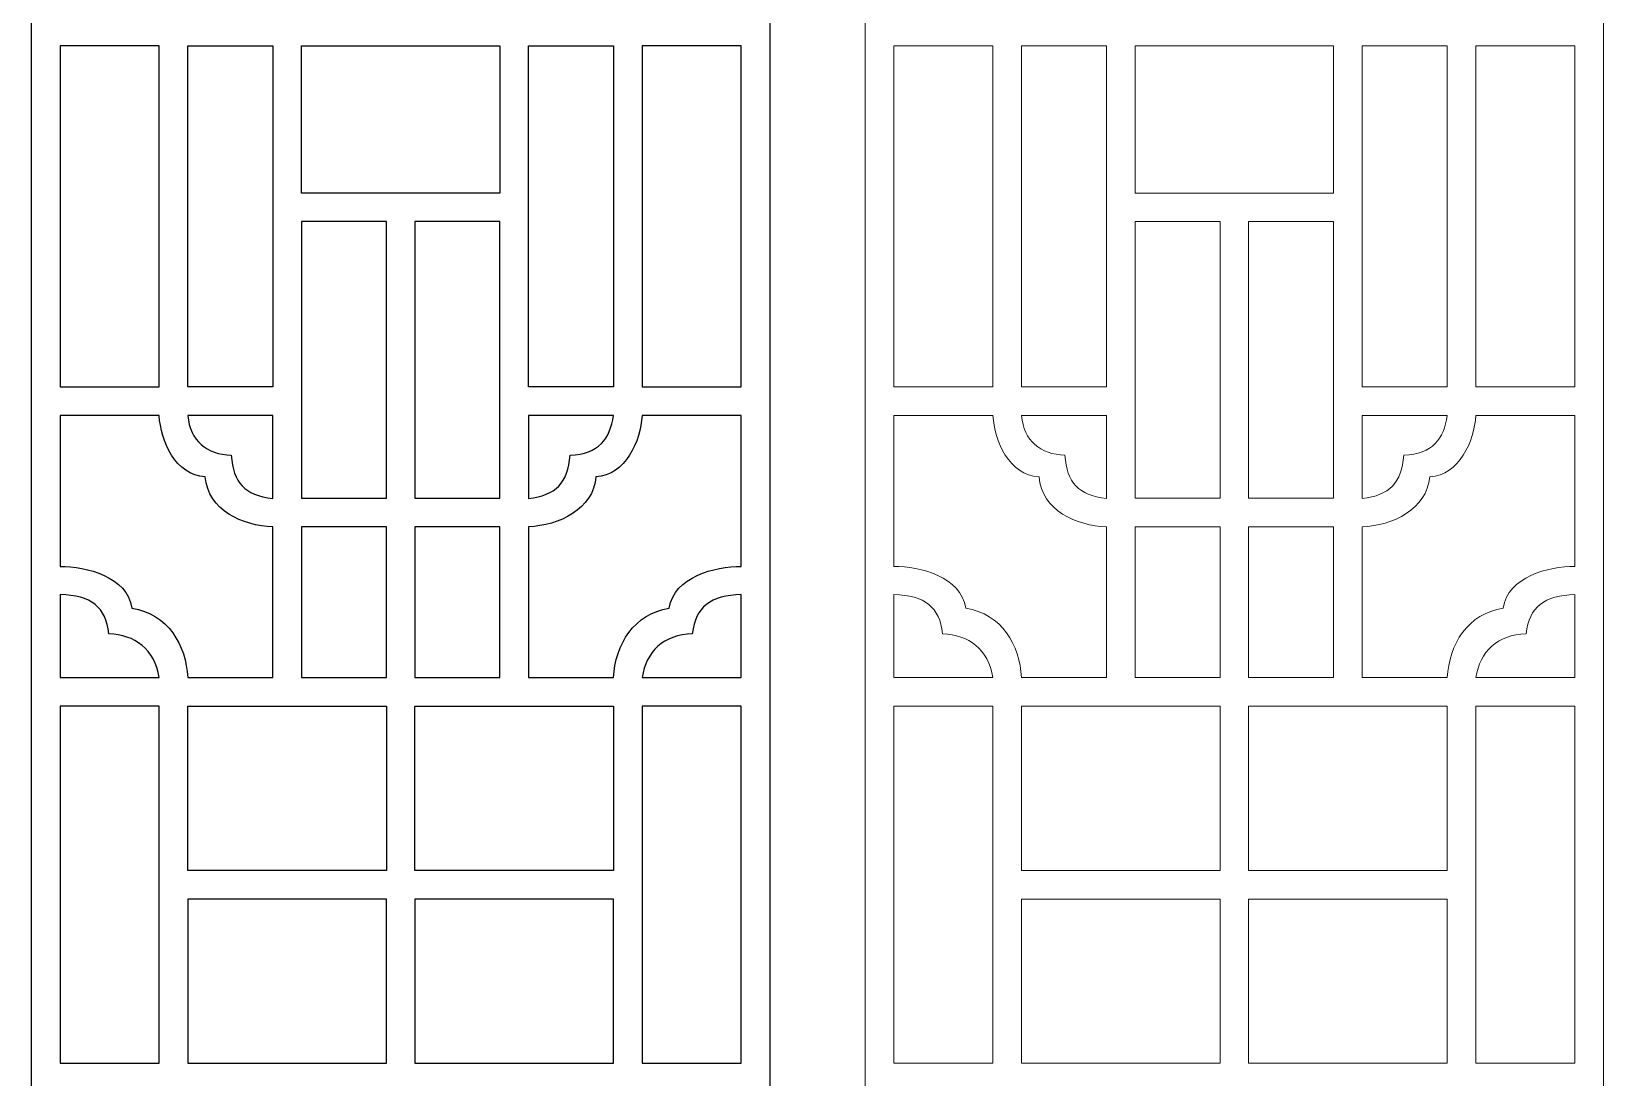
# Model space of a CAD drawing. Header units: centimetres. Extents: x -27.5 to -18.9, y -9.5 to 9.5.
# Drawn here: x -27.5 to -18.87, y -1.06 to 4.68 of the extents above; entities that cross this region are included whole.
import ezdxf

# ---------------------------------------------------------------- set-up
doc = ezdxf.new("R2010")
doc.units = ezdxf.units.CM
doc.header["$MEASUREMENT"] = 0
doc.layers.add('layer 1', color=7, linetype='Continuous')

msp = doc.modelspace()

# ---------------------------------------------------------------- linework, layer by layer
at = {"layer": 'layer 1', "color": 250}
for points, knots in [([(-27.5, -0.97946), (-27.5, -0.97946), (-27.5, -0.97946), (-27.5, -0.97946), (-27.5, -0.97946), (-27.5, -0.97946), (-27.5, -9.5), (-27.5, -9.5), (-27.5, -9.5), (-27.5, -9.5), (-27.34315, -9.5), (-27.34315, -9.5), (-27.34315, -9.5), (-26.09687, -9.5), (-24.85053, -9.5), (-23.60422, -9.5), (-23.60422, -9.5), (-23.60422, -9.5), (-23.44735, -9.5), (-23.44735, -9.5), (-23.44735, -9.5), (-23.44735, -9.5), (-23.44735, -0.97946), (-23.44735, -0.97946), (-23.44735, -0.97946), (-23.44735, -0.97946), (-23.44735, 0.97946), (-23.44735, 0.97946), (-23.44735, 0.97946), (-23.44735, 0.97946), (-23.44735, 9.5), (-23.44735, 9.5), (-23.44735, 9.5), (-24.79824, 9.5), (-26.1491, 9.5), (-27.5, 9.5), (-27.5, 9.5), (-27.5, 9.5), (-27.5, 0.97946), (-27.5, 0.97946), (-27.5, 0.97946), (-27.5, 0.97946), (-27.5, -0.97946), (-27.5, -0.97946)], [0, 0, 0, 0, 0.0833333, 0.0833333, 0.0833333, 0.0833333, 0.1666667, 0.1666667, 0.1666667, 0.1666667, 0.25, 0.25, 0.25, 0.25, 0.3333333, 0.3333333, 0.3333333, 0.3333333, 0.4166667, 0.4166667, 0.4166667, 0.4166667, 0.5, 0.5, 0.5, 0.5, 0.5833333, 0.5833333, 0.5833333, 0.5833333, 0.6666667, 0.6666667, 0.6666667, 0.6666667, 0.75, 0.75, 0.75, 0.75, 0.8333333, 0.8333333, 0.8333333, 0.8333333, 1, 1, 1, 1]), ([(-27.34315, 4.60377), (-27.34315, 4.60377), (-27.34315, 4.60377), (-27.34315, 4.60377), (-27.34315, 4.60377), (-27.34315, 4.60377), (-26.79894, 4.60377), (-26.79894, 4.60377), (-26.79894, 4.60377), (-26.79894, 4.60377), (-26.79894, 2.7315), (-26.79894, 2.7315), (-26.79894, 2.7315), (-26.79894, 2.7315), (-27.34315, 2.7315), (-27.34315, 2.7315), (-27.34315, 2.7315), (-27.34315, 2.7315), (-27.34315, 4.60377), (-27.34315, 4.60377)], [0, 0, 0, 0, 0.1666667, 0.1666667, 0.1666667, 0.1666667, 0.3333333, 0.3333333, 0.3333333, 0.3333333, 0.5, 0.5, 0.5, 0.5, 0.6666667, 0.6666667, 0.6666667, 0.6666667, 1, 1, 1, 1]), ([(-26.17553, 4.60377), (-26.17553, 4.60377), (-26.17553, 4.60377), (-26.17553, 4.60377), (-26.17553, 4.60377), (-26.17553, 4.60377), (-26.6421, 4.60377), (-26.6421, 4.60377), (-26.6421, 4.60377), (-26.6421, 4.26459), (-26.6421, 3.07069), (-26.6421, 2.7315), (-26.6421, 2.7315), (-26.6421, 2.7315), (-26.17553, 2.7315), (-26.17553, 2.7315), (-26.17553, 2.7315), (-26.17553, 3.07069), (-26.17553, 4.26459), (-26.17553, 4.60377)], [0, 0, 0, 0, 0.1666667, 0.1666667, 0.1666667, 0.1666667, 0.3333333, 0.3333333, 0.3333333, 0.3333333, 0.5, 0.5, 0.5, 0.5, 0.6666667, 0.6666667, 0.6666667, 0.6666667, 1, 1, 1, 1]), ([(-24.92872, 3.79536), (-24.92872, 3.79536), (-24.92872, 3.79536), (-24.92872, 3.79536), (-24.92872, 3.79536), (-24.92872, 3.79536), (-24.92872, 4.60377), (-24.92872, 4.60377), (-24.92872, 4.60377), (-24.92872, 4.60377), (-26.01865, 4.60377), (-26.01865, 4.60377), (-26.01865, 4.60377), (-26.01865, 4.60377), (-26.01865, 3.79536), (-26.01865, 3.79536), (-26.01865, 3.79536), (-26.01865, 3.79536), (-24.92872, 3.79536), (-24.92872, 3.79536)], [0, 0, 0, 0, 0.1666667, 0.1666667, 0.1666667, 0.1666667, 0.3333333, 0.3333333, 0.3333333, 0.3333333, 0.5, 0.5, 0.5, 0.5, 0.6666667, 0.6666667, 0.6666667, 0.6666667, 1, 1, 1, 1]), ([(-24.77184, 4.60377), (-24.77184, 4.60377), (-24.77184, 4.60377), (-24.77184, 4.60377), (-24.77184, 4.60377), (-24.77184, 4.26459), (-24.77184, 3.07069), (-24.77184, 2.7315), (-24.77184, 2.7315), (-24.77184, 2.7315), (-24.30527, 2.7315), (-24.30527, 2.7315), (-24.30527, 2.7315), (-24.30527, 3.07069), (-24.30527, 4.26459), (-24.30527, 4.60377), (-24.30527, 4.60377), (-24.30527, 4.60377), (-24.77184, 4.60377), (-24.77184, 4.60377)], [0, 0, 0, 0, 0.1666667, 0.1666667, 0.1666667, 0.1666667, 0.3333333, 0.3333333, 0.3333333, 0.3333333, 0.5, 0.5, 0.5, 0.5, 0.6666667, 0.6666667, 0.6666667, 0.6666667, 1, 1, 1, 1]), ([(-23.60422, 4.60377), (-23.60422, 4.60377), (-23.60422, 4.60377), (-23.60422, 4.60377), (-23.60422, 4.60377), (-23.60422, 4.60377), (-23.60422, 2.7315), (-23.60422, 2.7315), (-23.60422, 2.7315), (-23.60422, 2.7315), (-24.14842, 2.7315), (-24.14842, 2.7315), (-24.14842, 2.7315), (-24.14842, 2.7315), (-24.14842, 4.60377), (-24.14842, 4.60377), (-24.14842, 4.60377), (-24.14842, 4.60377), (-23.60422, 4.60377), (-23.60422, 4.60377)], [0, 0, 0, 0, 0.1666667, 0.1666667, 0.1666667, 0.1666667, 0.3333333, 0.3333333, 0.3333333, 0.3333333, 0.5, 0.5, 0.5, 0.5, 0.6666667, 0.6666667, 0.6666667, 0.6666667, 1, 1, 1, 1]), ([(-25.55211, 3.6385), (-25.55211, 3.6385), (-25.55211, 3.6385), (-25.55211, 3.6385), (-25.55211, 3.6385), (-25.55211, 3.6385), (-25.55211, 2.12065), (-25.55211, 2.12065), (-25.55211, 2.12065), (-25.55211, 2.12065), (-26.01865, 2.12065), (-26.01865, 2.12065), (-26.01865, 2.12065), (-26.01865, 2.12065), (-26.01865, 3.6385), (-26.01865, 3.6385), (-26.01865, 3.6385), (-26.01865, 3.6385), (-25.55211, 3.6385), (-25.55211, 3.6385)], [0, 0, 0, 0, 0.1666667, 0.1666667, 0.1666667, 0.1666667, 0.3333333, 0.3333333, 0.3333333, 0.3333333, 0.5, 0.5, 0.5, 0.5, 0.6666667, 0.6666667, 0.6666667, 0.6666667, 1, 1, 1, 1]), ([(-25.39529, 3.6385), (-25.39529, 3.6385), (-25.39529, 3.6385), (-25.39529, 3.6385), (-25.39529, 3.6385), (-25.39529, 3.6385), (-24.92872, 3.6385), (-24.92872, 3.6385), (-24.92872, 3.6385), (-24.92872, 3.6385), (-24.92872, 2.12065), (-24.92872, 2.12065), (-24.92872, 2.12065), (-24.92872, 2.12065), (-25.39529, 2.12065), (-25.39529, 2.12065), (-25.39529, 2.12065), (-25.39529, 2.12065), (-25.39529, 3.6385), (-25.39529, 3.6385)], [0, 0, 0, 0, 0.1666667, 0.1666667, 0.1666667, 0.1666667, 0.3333333, 0.3333333, 0.3333333, 0.3333333, 0.5, 0.5, 0.5, 0.5, 0.6666667, 0.6666667, 0.6666667, 0.6666667, 1, 1, 1, 1]), ([(-27.34315, 2.57465), (-27.34315, 2.57465), (-27.34315, 2.57465), (-27.34315, 2.57465), (-27.34315, 2.57465), (-27.34315, 2.57465), (-26.79856, 2.57465), (-26.79856, 2.57465), (-26.79856, 2.57465), (-26.79199, 2.43703), (-26.70872, 2.24459), (-26.54595, 2.23905), (-26.54595, 2.23905), (-26.53064, 2.05212), (-26.34019, 1.97027), (-26.17553, 1.96416), (-26.17553, 1.96416), (-26.17553, 1.96416), (-26.17553, 1.13633), (-26.17553, 1.13633), (-26.17553, 1.13633), (-26.17553, 1.13633), (-26.6424, 1.13633), (-26.6424, 1.13633), (-26.6424, 1.13633), (-26.65084, 1.31352), (-26.75151, 1.48892), (-26.94834, 1.51705), (-26.94834, 1.51705), (-26.97633, 1.69217), (-27.19542, 1.74598), (-27.34315, 1.7469), (-27.34315, 1.7469), (-27.34315, 1.7469), (-27.34315, 2.57465), (-27.34315, 2.57465)], [0, 0, 0, 0, 0.1, 0.1, 0.1, 0.1, 0.2, 0.2, 0.2, 0.2, 0.3, 0.3, 0.3, 0.3, 0.4, 0.4, 0.4, 0.4, 0.5, 0.5, 0.5, 0.5, 0.6, 0.6, 0.6, 0.6, 0.7, 0.7, 0.7, 0.7, 0.8, 0.8, 0.8, 0.8, 1, 1, 1, 1]), ([(-26.40371, 2.35719), (-26.40371, 2.35719), (-26.40371, 2.35719), (-26.40371, 2.35719), (-26.40371, 2.35719), (-26.53832, 2.36239), (-26.63026, 2.43413), (-26.64146, 2.57465), (-26.64146, 2.57465), (-26.64146, 2.57465), (-26.17553, 2.57465), (-26.17553, 2.57465), (-26.17553, 2.57465), (-26.17553, 2.57465), (-26.17553, 2.11904), (-26.17553, 2.11904), (-26.17553, 2.11904), (-26.33115, 2.13757), (-26.39226, 2.20693), (-26.40371, 2.35719)], [0, 0, 0, 0, 0.1666667, 0.1666667, 0.1666667, 0.1666667, 0.3333333, 0.3333333, 0.3333333, 0.3333333, 0.5, 0.5, 0.5, 0.5, 0.6666667, 0.6666667, 0.6666667, 0.6666667, 1, 1, 1, 1]), ([(-23.60422, 2.57465), (-23.60422, 2.57465), (-23.60422, 2.57465), (-23.60422, 2.57465), (-23.60422, 2.57465), (-23.60422, 2.57465), (-23.60422, 1.7469), (-23.60422, 1.7469), (-23.60422, 1.7469), (-23.7502, 1.746), (-23.97106, 1.69246), (-23.99907, 1.51705), (-23.99907, 1.51705), (-24.19093, 1.48963), (-24.2964, 1.31801), (-24.30497, 1.13633), (-24.30497, 1.13633), (-24.30497, 1.13633), (-24.77184, 1.13633), (-24.77184, 1.13633), (-24.77184, 1.13633), (-24.77184, 1.13633), (-24.77184, 1.96416), (-24.77184, 1.96416), (-24.77184, 1.96416), (-24.60549, 1.97033), (-24.41639, 2.05936), (-24.40143, 2.23905), (-24.40143, 2.23905), (-24.24081, 2.24452), (-24.1555, 2.43588), (-24.14884, 2.57465), (-24.14884, 2.57465), (-24.14884, 2.57465), (-23.60422, 2.57465), (-23.60422, 2.57465)], [0, 0, 0, 0, 0.1, 0.1, 0.1, 0.1, 0.2, 0.2, 0.2, 0.2, 0.3, 0.3, 0.3, 0.3, 0.4, 0.4, 0.4, 0.4, 0.5, 0.5, 0.5, 0.5, 0.6, 0.6, 0.6, 0.6, 0.7, 0.7, 0.7, 0.7, 0.8, 0.8, 0.8, 0.8, 1, 1, 1, 1]), ([(-24.30594, 2.57453), (-24.30594, 2.57453), (-24.30594, 2.57453), (-24.30594, 2.57453), (-24.30594, 2.57453), (-24.32418, 2.44706), (-24.3849, 2.36332), (-24.54366, 2.35719), (-24.54366, 2.35719), (-24.5553, 2.20518), (-24.62179, 2.1369), (-24.77184, 2.11904), (-24.77184, 2.11904), (-24.77184, 2.11904), (-24.77184, 2.57465), (-24.77184, 2.57465), (-24.77184, 2.57465), (-24.77184, 2.57465), (-24.30591, 2.57465), (-24.30591, 2.57465), (-24.30591, 2.57465), (-24.30591, 2.57465), (-24.30594, 2.57453), (-24.30594, 2.57453)], [0, 0, 0, 0, 0.1428571, 0.1428571, 0.1428571, 0.1428571, 0.2857143, 0.2857143, 0.2857143, 0.2857143, 0.4285714, 0.4285714, 0.4285714, 0.4285714, 0.5714286, 0.5714286, 0.5714286, 0.5714286, 0.7142857, 0.7142857, 0.7142857, 0.7142857, 1, 1, 1, 1]), ([(-25.55211, 1.13633), (-25.55211, 1.13633), (-25.55211, 1.13633), (-25.55211, 1.13633), (-25.55211, 1.13633), (-25.55211, 1.13633), (-26.01865, 1.13633), (-26.01865, 1.13633), (-26.01865, 1.13633), (-26.01865, 1.13633), (-26.01865, 1.96378), (-26.01865, 1.96378), (-26.01865, 1.96378), (-26.01865, 1.96378), (-25.55211, 1.96378), (-25.55211, 1.96378), (-25.55211, 1.96378), (-25.55211, 1.96378), (-25.55211, 1.13633), (-25.55211, 1.13633)], [0, 0, 0, 0, 0.1666667, 0.1666667, 0.1666667, 0.1666667, 0.3333333, 0.3333333, 0.3333333, 0.3333333, 0.5, 0.5, 0.5, 0.5, 0.6666667, 0.6666667, 0.6666667, 0.6666667, 1, 1, 1, 1]), ([(-24.92872, 1.13633), (-24.92872, 1.13633), (-24.92872, 1.13633), (-24.92872, 1.13633), (-24.92872, 1.13633), (-24.92872, 1.13633), (-25.39526, 1.13633), (-25.39526, 1.13633), (-25.39526, 1.13633), (-25.39526, 1.13633), (-25.39529, 1.13633), (-25.39529, 1.13633), (-25.39529, 1.13633), (-25.39529, 1.13633), (-25.39529, 1.96378), (-25.39529, 1.96378), (-25.39529, 1.96378), (-25.39529, 1.96378), (-24.92872, 1.96378), (-24.92872, 1.96378), (-24.92872, 1.96378), (-24.92872, 1.96378), (-24.92872, 1.13633), (-24.92872, 1.13633)], [0, 0, 0, 0, 0.1428571, 0.1428571, 0.1428571, 0.1428571, 0.2857143, 0.2857143, 0.2857143, 0.2857143, 0.4285714, 0.4285714, 0.4285714, 0.4285714, 0.5714286, 0.5714286, 0.5714286, 0.5714286, 0.7142857, 0.7142857, 0.7142857, 0.7142857, 1, 1, 1, 1]), ([(-26.79967, 1.13633), (-26.79967, 1.13633), (-26.79967, 1.13633), (-26.79967, 1.13633), (-26.79967, 1.13633), (-26.79967, 1.13633), (-27.34315, 1.13633), (-27.34315, 1.13633), (-27.34315, 1.13633), (-27.34315, 1.13633), (-27.34315, 1.59194), (-27.34315, 1.59194), (-27.34315, 1.59194), (-27.17213, 1.58819), (-27.09101, 1.52302), (-27.0747, 1.37766), (-27.0747, 1.37766), (-26.9338, 1.37114), (-26.82296, 1.29355), (-26.79967, 1.13633)], [0, 0, 0, 0, 0.1666667, 0.1666667, 0.1666667, 0.1666667, 0.3333333, 0.3333333, 0.3333333, 0.3333333, 0.5, 0.5, 0.5, 0.5, 0.6666667, 0.6666667, 0.6666667, 0.6666667, 1, 1, 1, 1]), ([(-23.60422, 1.59194), (-23.60422, 1.59194), (-23.60422, 1.59194), (-23.60422, 1.59194), (-23.60422, 1.59194), (-23.60422, 1.59194), (-23.60422, 1.13633), (-23.60422, 1.13633), (-23.60422, 1.13633), (-23.60422, 1.13633), (-24.14771, 1.13633), (-24.14771, 1.13633), (-24.14771, 1.13633), (-24.12633, 1.28066), (-24.03034, 1.37037), (-23.87267, 1.37766), (-23.87267, 1.37766), (-23.85623, 1.52494), (-23.77113, 1.58827), (-23.60422, 1.59194)], [0, 0, 0, 0, 0.1666667, 0.1666667, 0.1666667, 0.1666667, 0.3333333, 0.3333333, 0.3333333, 0.3333333, 0.5, 0.5, 0.5, 0.5, 0.6666667, 0.6666667, 0.6666667, 0.6666667, 1, 1, 1, 1]), ([(-26.79967, -0.97946), (-26.79967, -0.97946), (-26.79967, -0.97946), (-26.79967, -0.97946), (-26.79967, -0.97946), (-26.98083, -0.97946), (-27.16199, -0.97946), (-27.34315, -0.97946), (-27.34315, -0.97946), (-27.34315, -0.97946), (-27.34315, 0.97946), (-27.34315, 0.97946), (-27.34315, 0.97946), (-27.16199, 0.97946), (-26.98083, 0.97946), (-26.79967, 0.97946), (-26.79967, 0.97946), (-26.79967, 0.97946), (-26.79967, -0.97946), (-26.79967, -0.97946)], [0, 0, 0, 0, 0.1666667, 0.1666667, 0.1666667, 0.1666667, 0.3333333, 0.3333333, 0.3333333, 0.3333333, 0.5, 0.5, 0.5, 0.5, 0.6666667, 0.6666667, 0.6666667, 0.6666667, 1, 1, 1, 1]), ([(-25.55211, 0.07842), (-25.55211, 0.07842), (-25.55211, 0.07842), (-25.55211, 0.07842), (-25.55211, 0.07842), (-25.55211, 0.07842), (-25.55211, 0.97946), (-25.55211, 0.97946), (-25.55211, 0.97946), (-25.91554, 0.97946), (-26.27897, 0.97946), (-26.6424, 0.97946), (-26.6424, 0.97946), (-26.6424, 0.97946), (-26.6424, 0.07842), (-26.6424, 0.07842), (-26.6424, 0.07842), (-26.6424, 0.07842), (-25.55211, 0.07842), (-25.55211, 0.07842)], [0, 0, 0, 0, 0.1666667, 0.1666667, 0.1666667, 0.1666667, 0.3333333, 0.3333333, 0.3333333, 0.3333333, 0.5, 0.5, 0.5, 0.5, 0.6666667, 0.6666667, 0.6666667, 0.6666667, 1, 1, 1, 1]), ([(-25.39526, 0.97946), (-25.39526, 0.97946), (-25.39526, 0.97946), (-25.39526, 0.97946), (-25.39526, 0.97946), (-25.39526, 0.97946), (-25.39526, 0.07842), (-25.39526, 0.07842), (-25.39526, 0.07842), (-25.39526, 0.07842), (-24.30497, 0.07842), (-24.30497, 0.07842), (-24.30497, 0.07842), (-24.30497, 0.07842), (-24.30497, 0.97946), (-24.30497, 0.97946), (-24.30497, 0.97946), (-24.6684, 0.97946), (-25.03183, 0.97946), (-25.39526, 0.97946)], [0, 0, 0, 0, 0.1666667, 0.1666667, 0.1666667, 0.1666667, 0.3333333, 0.3333333, 0.3333333, 0.3333333, 0.5, 0.5, 0.5, 0.5, 0.6666667, 0.6666667, 0.6666667, 0.6666667, 1, 1, 1, 1]), ([(-23.6042, -0.97946), (-23.6042, -0.97946), (-23.6042, -0.97946), (-23.6042, -0.97946), (-23.6042, -0.97946), (-23.6042, -0.97946), (-23.60422, -0.97946), (-23.60422, -0.97946), (-23.60422, -0.97946), (-23.78538, -0.97946), (-23.96655, -0.97946), (-24.14771, -0.97946), (-24.14771, -0.97946), (-24.14771, -0.97946), (-24.14771, 0.97946), (-24.14771, 0.97946), (-24.14771, 0.97946), (-23.96655, 0.97946), (-23.78538, 0.97946), (-23.60422, 0.97946), (-23.60422, 0.97946), (-23.60422, 0.97946), (-23.6042, 0.97946), (-23.6042, 0.97946), (-23.6042, 0.97946), (-23.6042, 0.97946), (-23.6042, -0.97946), (-23.6042, -0.97946)], [0, 0, 0, 0, 0.125, 0.125, 0.125, 0.125, 0.25, 0.25, 0.25, 0.25, 0.375, 0.375, 0.375, 0.375, 0.5, 0.5, 0.5, 0.5, 0.625, 0.625, 0.625, 0.625, 0.75, 0.75, 0.75, 0.75, 1, 1, 1, 1]), ([(-25.55211, -0.07842), (-25.55211, -0.07842), (-25.55211, -0.07842), (-25.55211, -0.07842), (-25.55211, -0.07842), (-25.55211, -0.07842), (-25.55211, -0.97946), (-25.55211, -0.97946), (-25.55211, -0.97946), (-25.91554, -0.97946), (-26.27897, -0.97946), (-26.6424, -0.97946), (-26.6424, -0.97946), (-26.6424, -0.97946), (-26.6424, -0.07842), (-26.6424, -0.07842), (-26.6424, -0.07842), (-26.6424, -0.07842), (-25.55211, -0.07842), (-25.55211, -0.07842)], [0, 0, 0, 0, 0.1666667, 0.1666667, 0.1666667, 0.1666667, 0.3333333, 0.3333333, 0.3333333, 0.3333333, 0.5, 0.5, 0.5, 0.5, 0.6666667, 0.6666667, 0.6666667, 0.6666667, 1, 1, 1, 1]), ([(-25.39526, -0.97946), (-25.39526, -0.97946), (-25.39526, -0.97946), (-25.39526, -0.97946), (-25.39526, -0.97946), (-25.39526, -0.97946), (-25.39526, -0.07842), (-25.39526, -0.07842), (-25.39526, -0.07842), (-25.39526, -0.07842), (-24.30497, -0.07842), (-24.30497, -0.07842), (-24.30497, -0.07842), (-24.30497, -0.07842), (-24.30497, -0.97946), (-24.30497, -0.97946), (-24.30497, -0.97946), (-24.6684, -0.97946), (-25.03183, -0.97946), (-25.39526, -0.97946)], [0, 0, 0, 0, 0.1666667, 0.1666667, 0.1666667, 0.1666667, 0.3333333, 0.3333333, 0.3333333, 0.3333333, 0.5, 0.5, 0.5, 0.5, 0.6666667, 0.6666667, 0.6666667, 0.6666667, 1, 1, 1, 1])]:
    msp.add_open_spline(points, degree=3, knots=knots, dxfattribs=at)
at = {"layer": 'layer 1', "color": 7, "lineweight": 9}
for points, knots in [([(-22.92398, -0.97946), (-22.92398, -0.97946), (-22.92398, -0.97946), (-22.92398, -0.97946), (-22.92398, -0.97946), (-22.92398, -0.97946), (-22.92398, -9.5), (-22.92398, -9.5), (-22.92398, -9.5), (-22.92398, -9.5), (-22.76713, -9.5), (-22.76713, -9.5), (-22.76713, -9.5), (-21.52085, -9.5), (-20.27451, -9.5), (-19.0282, -9.5), (-19.0282, -9.5), (-19.0282, -9.5), (-18.87133, -9.5), (-18.87133, -9.5), (-18.87133, -9.5), (-18.87133, -9.5), (-18.87133, -0.97946), (-18.87133, -0.97946), (-18.87133, -0.97946), (-18.87133, -0.97946), (-18.87133, 0.97946), (-18.87133, 0.97946), (-18.87133, 0.97946), (-18.87133, 0.97946), (-18.87133, 9.5), (-18.87133, 9.5), (-18.87133, 9.5), (-20.22222, 9.5), (-21.57308, 9.5), (-22.92398, 9.5), (-22.92398, 9.5), (-22.92398, 9.5), (-22.92398, 0.97946), (-22.92398, 0.97946), (-22.92398, 0.97946), (-22.92398, 0.97946), (-22.92398, -0.97946), (-22.92398, -0.97946)], [0, 0, 0, 0, 0.0833333, 0.0833333, 0.0833333, 0.0833333, 0.1666667, 0.1666667, 0.1666667, 0.1666667, 0.25, 0.25, 0.25, 0.25, 0.3333333, 0.3333333, 0.3333333, 0.3333333, 0.4166667, 0.4166667, 0.4166667, 0.4166667, 0.5, 0.5, 0.5, 0.5, 0.5833333, 0.5833333, 0.5833333, 0.5833333, 0.6666667, 0.6666667, 0.6666667, 0.6666667, 0.75, 0.75, 0.75, 0.75, 0.8333333, 0.8333333, 0.8333333, 0.8333333, 1, 1, 1, 1]), ([(-22.76713, 4.60377), (-22.76713, 4.60377), (-22.76713, 4.60377), (-22.76713, 4.60377), (-22.76713, 4.60377), (-22.76713, 4.60377), (-22.22292, 4.60377), (-22.22292, 4.60377), (-22.22292, 4.60377), (-22.22292, 4.60377), (-22.22292, 2.7315), (-22.22292, 2.7315), (-22.22292, 2.7315), (-22.22292, 2.7315), (-22.76713, 2.7315), (-22.76713, 2.7315), (-22.76713, 2.7315), (-22.76713, 2.7315), (-22.76713, 4.60377), (-22.76713, 4.60377)], [0, 0, 0, 0, 0.1666667, 0.1666667, 0.1666667, 0.1666667, 0.3333333, 0.3333333, 0.3333333, 0.3333333, 0.5, 0.5, 0.5, 0.5, 0.6666667, 0.6666667, 0.6666667, 0.6666667, 1, 1, 1, 1]), ([(-21.59951, 4.60377), (-21.59951, 4.60377), (-21.59951, 4.60377), (-21.59951, 4.60377), (-21.59951, 4.60377), (-21.59951, 4.60377), (-22.06608, 4.60377), (-22.06608, 4.60377), (-22.06608, 4.60377), (-22.06608, 4.26459), (-22.06608, 3.07069), (-22.06608, 2.7315), (-22.06608, 2.7315), (-22.06608, 2.7315), (-21.59951, 2.7315), (-21.59951, 2.7315), (-21.59951, 2.7315), (-21.59951, 3.07069), (-21.59951, 4.26459), (-21.59951, 4.60377)], [0, 0, 0, 0, 0.1666667, 0.1666667, 0.1666667, 0.1666667, 0.3333333, 0.3333333, 0.3333333, 0.3333333, 0.5, 0.5, 0.5, 0.5, 0.6666667, 0.6666667, 0.6666667, 0.6666667, 1, 1, 1, 1]), ([(-20.3527, 3.79536), (-20.3527, 3.79536), (-20.3527, 3.79536), (-20.3527, 3.79536), (-20.3527, 3.79536), (-20.3527, 3.79536), (-20.3527, 4.60377), (-20.3527, 4.60377), (-20.3527, 4.60377), (-20.3527, 4.60377), (-21.44263, 4.60377), (-21.44263, 4.60377), (-21.44263, 4.60377), (-21.44263, 4.60377), (-21.44263, 3.79536), (-21.44263, 3.79536), (-21.44263, 3.79536), (-21.44263, 3.79536), (-20.3527, 3.79536), (-20.3527, 3.79536)], [0, 0, 0, 0, 0.1666667, 0.1666667, 0.1666667, 0.1666667, 0.3333333, 0.3333333, 0.3333333, 0.3333333, 0.5, 0.5, 0.5, 0.5, 0.6666667, 0.6666667, 0.6666667, 0.6666667, 1, 1, 1, 1]), ([(-20.19582, 4.60377), (-20.19582, 4.60377), (-20.19582, 4.60377), (-20.19582, 4.60377), (-20.19582, 4.60377), (-20.19582, 4.26459), (-20.19582, 3.07069), (-20.19582, 2.7315), (-20.19582, 2.7315), (-20.19582, 2.7315), (-19.72925, 2.7315), (-19.72925, 2.7315), (-19.72925, 2.7315), (-19.72925, 3.07069), (-19.72925, 4.26459), (-19.72925, 4.60377), (-19.72925, 4.60377), (-19.72925, 4.60377), (-20.19582, 4.60377), (-20.19582, 4.60377)], [0, 0, 0, 0, 0.1666667, 0.1666667, 0.1666667, 0.1666667, 0.3333333, 0.3333333, 0.3333333, 0.3333333, 0.5, 0.5, 0.5, 0.5, 0.6666667, 0.6666667, 0.6666667, 0.6666667, 1, 1, 1, 1]), ([(-19.0282, 4.60377), (-19.0282, 4.60377), (-19.0282, 4.60377), (-19.0282, 4.60377), (-19.0282, 4.60377), (-19.0282, 4.60377), (-19.0282, 2.7315), (-19.0282, 2.7315), (-19.0282, 2.7315), (-19.0282, 2.7315), (-19.5724, 2.7315), (-19.5724, 2.7315), (-19.5724, 2.7315), (-19.5724, 2.7315), (-19.5724, 4.60377), (-19.5724, 4.60377), (-19.5724, 4.60377), (-19.5724, 4.60377), (-19.0282, 4.60377), (-19.0282, 4.60377)], [0, 0, 0, 0, 0.1666667, 0.1666667, 0.1666667, 0.1666667, 0.3333333, 0.3333333, 0.3333333, 0.3333333, 0.5, 0.5, 0.5, 0.5, 0.6666667, 0.6666667, 0.6666667, 0.6666667, 1, 1, 1, 1]), ([(-20.97609, 3.6385), (-20.97609, 3.6385), (-20.97609, 3.6385), (-20.97609, 3.6385), (-20.97609, 3.6385), (-20.97609, 3.6385), (-20.97609, 2.12065), (-20.97609, 2.12065), (-20.97609, 2.12065), (-20.97609, 2.12065), (-21.44263, 2.12065), (-21.44263, 2.12065), (-21.44263, 2.12065), (-21.44263, 2.12065), (-21.44263, 3.6385), (-21.44263, 3.6385), (-21.44263, 3.6385), (-21.44263, 3.6385), (-20.97609, 3.6385), (-20.97609, 3.6385)], [0, 0, 0, 0, 0.1666667, 0.1666667, 0.1666667, 0.1666667, 0.3333333, 0.3333333, 0.3333333, 0.3333333, 0.5, 0.5, 0.5, 0.5, 0.6666667, 0.6666667, 0.6666667, 0.6666667, 1, 1, 1, 1]), ([(-20.81927, 3.6385), (-20.81927, 3.6385), (-20.81927, 3.6385), (-20.81927, 3.6385), (-20.81927, 3.6385), (-20.81927, 3.6385), (-20.3527, 3.6385), (-20.3527, 3.6385), (-20.3527, 3.6385), (-20.3527, 3.6385), (-20.3527, 2.12065), (-20.3527, 2.12065), (-20.3527, 2.12065), (-20.3527, 2.12065), (-20.81927, 2.12065), (-20.81927, 2.12065), (-20.81927, 2.12065), (-20.81927, 2.12065), (-20.81927, 3.6385), (-20.81927, 3.6385)], [0, 0, 0, 0, 0.1666667, 0.1666667, 0.1666667, 0.1666667, 0.3333333, 0.3333333, 0.3333333, 0.3333333, 0.5, 0.5, 0.5, 0.5, 0.6666667, 0.6666667, 0.6666667, 0.6666667, 1, 1, 1, 1]), ([(-22.76713, 2.57465), (-22.76713, 2.57465), (-22.76713, 2.57465), (-22.76713, 2.57465), (-22.76713, 2.57465), (-22.76713, 2.57465), (-22.22254, 2.57465), (-22.22254, 2.57465), (-22.22254, 2.57465), (-22.21597, 2.43703), (-22.1327, 2.24459), (-21.96993, 2.23905), (-21.96993, 2.23905), (-21.95462, 2.05212), (-21.76417, 1.97027), (-21.59951, 1.96416), (-21.59951, 1.96416), (-21.59951, 1.96416), (-21.59951, 1.13633), (-21.59951, 1.13633), (-21.59951, 1.13633), (-21.59951, 1.13633), (-22.06638, 1.13633), (-22.06638, 1.13633), (-22.06638, 1.13633), (-22.07482, 1.31352), (-22.17549, 1.48892), (-22.37232, 1.51705), (-22.37232, 1.51705), (-22.40031, 1.69217), (-22.6194, 1.74598), (-22.76713, 1.7469), (-22.76713, 1.7469), (-22.76713, 1.7469), (-22.76713, 2.57465), (-22.76713, 2.57465)], [0, 0, 0, 0, 0.1, 0.1, 0.1, 0.1, 0.2, 0.2, 0.2, 0.2, 0.3, 0.3, 0.3, 0.3, 0.4, 0.4, 0.4, 0.4, 0.5, 0.5, 0.5, 0.5, 0.6, 0.6, 0.6, 0.6, 0.7, 0.7, 0.7, 0.7, 0.8, 0.8, 0.8, 0.8, 1, 1, 1, 1]), ([(-21.82769, 2.35719), (-21.82769, 2.35719), (-21.82769, 2.35719), (-21.82769, 2.35719), (-21.82769, 2.35719), (-21.9623, 2.36239), (-22.05424, 2.43413), (-22.06544, 2.57465), (-22.06544, 2.57465), (-22.06544, 2.57465), (-21.59951, 2.57465), (-21.59951, 2.57465), (-21.59951, 2.57465), (-21.59951, 2.57465), (-21.59951, 2.11904), (-21.59951, 2.11904), (-21.59951, 2.11904), (-21.75513, 2.13757), (-21.81624, 2.20693), (-21.82769, 2.35719)], [0, 0, 0, 0, 0.1666667, 0.1666667, 0.1666667, 0.1666667, 0.3333333, 0.3333333, 0.3333333, 0.3333333, 0.5, 0.5, 0.5, 0.5, 0.6666667, 0.6666667, 0.6666667, 0.6666667, 1, 1, 1, 1]), ([(-19.0282, 2.57465), (-19.0282, 2.57465), (-19.0282, 2.57465), (-19.0282, 2.57465), (-19.0282, 2.57465), (-19.0282, 2.57465), (-19.0282, 1.7469), (-19.0282, 1.7469), (-19.0282, 1.7469), (-19.17418, 1.746), (-19.39504, 1.69246), (-19.42305, 1.51705), (-19.42305, 1.51705), (-19.61491, 1.48963), (-19.72038, 1.31801), (-19.72895, 1.13633), (-19.72895, 1.13633), (-19.72895, 1.13633), (-20.19582, 1.13633), (-20.19582, 1.13633), (-20.19582, 1.13633), (-20.19582, 1.13633), (-20.19582, 1.96416), (-20.19582, 1.96416), (-20.19582, 1.96416), (-20.02947, 1.97033), (-19.84037, 2.05936), (-19.82541, 2.23905), (-19.82541, 2.23905), (-19.66479, 2.24452), (-19.57948, 2.43588), (-19.57282, 2.57465), (-19.57282, 2.57465), (-19.57282, 2.57465), (-19.0282, 2.57465), (-19.0282, 2.57465)], [0, 0, 0, 0, 0.1, 0.1, 0.1, 0.1, 0.2, 0.2, 0.2, 0.2, 0.3, 0.3, 0.3, 0.3, 0.4, 0.4, 0.4, 0.4, 0.5, 0.5, 0.5, 0.5, 0.6, 0.6, 0.6, 0.6, 0.7, 0.7, 0.7, 0.7, 0.8, 0.8, 0.8, 0.8, 1, 1, 1, 1]), ([(-19.72992, 2.57453), (-19.72992, 2.57453), (-19.72992, 2.57453), (-19.72992, 2.57453), (-19.72992, 2.57453), (-19.74816, 2.44706), (-19.80888, 2.36332), (-19.96764, 2.35719), (-19.96764, 2.35719), (-19.97928, 2.20518), (-20.04577, 2.1369), (-20.19582, 2.11904), (-20.19582, 2.11904), (-20.19582, 2.11904), (-20.19582, 2.57465), (-20.19582, 2.57465), (-20.19582, 2.57465), (-20.19582, 2.57465), (-19.72989, 2.57465), (-19.72989, 2.57465), (-19.72989, 2.57465), (-19.72989, 2.57465), (-19.72992, 2.57453), (-19.72992, 2.57453)], [0, 0, 0, 0, 0.1428571, 0.1428571, 0.1428571, 0.1428571, 0.2857143, 0.2857143, 0.2857143, 0.2857143, 0.4285714, 0.4285714, 0.4285714, 0.4285714, 0.5714286, 0.5714286, 0.5714286, 0.5714286, 0.7142857, 0.7142857, 0.7142857, 0.7142857, 1, 1, 1, 1]), ([(-20.97609, 1.13633), (-20.97609, 1.13633), (-20.97609, 1.13633), (-20.97609, 1.13633), (-20.97609, 1.13633), (-20.97609, 1.13633), (-21.44263, 1.13633), (-21.44263, 1.13633), (-21.44263, 1.13633), (-21.44263, 1.13633), (-21.44263, 1.96378), (-21.44263, 1.96378), (-21.44263, 1.96378), (-21.44263, 1.96378), (-20.97609, 1.96378), (-20.97609, 1.96378), (-20.97609, 1.96378), (-20.97609, 1.96378), (-20.97609, 1.13633), (-20.97609, 1.13633)], [0, 0, 0, 0, 0.1666667, 0.1666667, 0.1666667, 0.1666667, 0.3333333, 0.3333333, 0.3333333, 0.3333333, 0.5, 0.5, 0.5, 0.5, 0.6666667, 0.6666667, 0.6666667, 0.6666667, 1, 1, 1, 1]), ([(-20.3527, 1.13633), (-20.3527, 1.13633), (-20.3527, 1.13633), (-20.3527, 1.13633), (-20.3527, 1.13633), (-20.3527, 1.13633), (-20.81924, 1.13633), (-20.81924, 1.13633), (-20.81924, 1.13633), (-20.81924, 1.13633), (-20.81927, 1.13633), (-20.81927, 1.13633), (-20.81927, 1.13633), (-20.81927, 1.13633), (-20.81927, 1.96378), (-20.81927, 1.96378), (-20.81927, 1.96378), (-20.81927, 1.96378), (-20.3527, 1.96378), (-20.3527, 1.96378), (-20.3527, 1.96378), (-20.3527, 1.96378), (-20.3527, 1.13633), (-20.3527, 1.13633)], [0, 0, 0, 0, 0.1428571, 0.1428571, 0.1428571, 0.1428571, 0.2857143, 0.2857143, 0.2857143, 0.2857143, 0.4285714, 0.4285714, 0.4285714, 0.4285714, 0.5714286, 0.5714286, 0.5714286, 0.5714286, 0.7142857, 0.7142857, 0.7142857, 0.7142857, 1, 1, 1, 1]), ([(-22.22365, 1.13633), (-22.22365, 1.13633), (-22.22365, 1.13633), (-22.22365, 1.13633), (-22.22365, 1.13633), (-22.22365, 1.13633), (-22.76713, 1.13633), (-22.76713, 1.13633), (-22.76713, 1.13633), (-22.76713, 1.13633), (-22.76713, 1.59194), (-22.76713, 1.59194), (-22.76713, 1.59194), (-22.59611, 1.58819), (-22.51499, 1.52302), (-22.49868, 1.37766), (-22.49868, 1.37766), (-22.35778, 1.37114), (-22.24694, 1.29355), (-22.22365, 1.13633)], [0, 0, 0, 0, 0.1666667, 0.1666667, 0.1666667, 0.1666667, 0.3333333, 0.3333333, 0.3333333, 0.3333333, 0.5, 0.5, 0.5, 0.5, 0.6666667, 0.6666667, 0.6666667, 0.6666667, 1, 1, 1, 1]), ([(-19.0282, 1.59194), (-19.0282, 1.59194), (-19.0282, 1.59194), (-19.0282, 1.59194), (-19.0282, 1.59194), (-19.0282, 1.59194), (-19.0282, 1.13633), (-19.0282, 1.13633), (-19.0282, 1.13633), (-19.0282, 1.13633), (-19.57169, 1.13633), (-19.57169, 1.13633), (-19.57169, 1.13633), (-19.55031, 1.28066), (-19.45432, 1.37037), (-19.29665, 1.37766), (-19.29665, 1.37766), (-19.28021, 1.52494), (-19.19511, 1.58827), (-19.0282, 1.59194)], [0, 0, 0, 0, 0.1666667, 0.1666667, 0.1666667, 0.1666667, 0.3333333, 0.3333333, 0.3333333, 0.3333333, 0.5, 0.5, 0.5, 0.5, 0.6666667, 0.6666667, 0.6666667, 0.6666667, 1, 1, 1, 1]), ([(-22.22365, -0.97946), (-22.22365, -0.97946), (-22.22365, -0.97946), (-22.22365, -0.97946), (-22.22365, -0.97946), (-22.40481, -0.97946), (-22.58597, -0.97946), (-22.76713, -0.97946), (-22.76713, -0.97946), (-22.76713, -0.97946), (-22.76713, 0.97946), (-22.76713, 0.97946), (-22.76713, 0.97946), (-22.58597, 0.97946), (-22.40481, 0.97946), (-22.22365, 0.97946), (-22.22365, 0.97946), (-22.22365, 0.97946), (-22.22365, -0.97946), (-22.22365, -0.97946)], [0, 0, 0, 0, 0.1666667, 0.1666667, 0.1666667, 0.1666667, 0.3333333, 0.3333333, 0.3333333, 0.3333333, 0.5, 0.5, 0.5, 0.5, 0.6666667, 0.6666667, 0.6666667, 0.6666667, 1, 1, 1, 1]), ([(-20.97609, 0.07842), (-20.97609, 0.07842), (-20.97609, 0.07842), (-20.97609, 0.07842), (-20.97609, 0.07842), (-20.97609, 0.07842), (-20.97609, 0.97946), (-20.97609, 0.97946), (-20.97609, 0.97946), (-21.33952, 0.97946), (-21.70295, 0.97946), (-22.06638, 0.97946), (-22.06638, 0.97946), (-22.06638, 0.97946), (-22.06638, 0.07842), (-22.06638, 0.07842), (-22.06638, 0.07842), (-22.06638, 0.07842), (-20.97609, 0.07842), (-20.97609, 0.07842)], [0, 0, 0, 0, 0.1666667, 0.1666667, 0.1666667, 0.1666667, 0.3333333, 0.3333333, 0.3333333, 0.3333333, 0.5, 0.5, 0.5, 0.5, 0.6666667, 0.6666667, 0.6666667, 0.6666667, 1, 1, 1, 1]), ([(-20.81924, 0.97946), (-20.81924, 0.97946), (-20.81924, 0.97946), (-20.81924, 0.97946), (-20.81924, 0.97946), (-20.81924, 0.97946), (-20.81924, 0.07842), (-20.81924, 0.07842), (-20.81924, 0.07842), (-20.81924, 0.07842), (-19.72895, 0.07842), (-19.72895, 0.07842), (-19.72895, 0.07842), (-19.72895, 0.07842), (-19.72895, 0.97946), (-19.72895, 0.97946), (-19.72895, 0.97946), (-20.09238, 0.97946), (-20.45581, 0.97946), (-20.81924, 0.97946)], [0, 0, 0, 0, 0.1666667, 0.1666667, 0.1666667, 0.1666667, 0.3333333, 0.3333333, 0.3333333, 0.3333333, 0.5, 0.5, 0.5, 0.5, 0.6666667, 0.6666667, 0.6666667, 0.6666667, 1, 1, 1, 1]), ([(-19.02818, -0.97946), (-19.02818, -0.97946), (-19.02818, -0.97946), (-19.02818, -0.97946), (-19.02818, -0.97946), (-19.02818, -0.97946), (-19.0282, -0.97946), (-19.0282, -0.97946), (-19.0282, -0.97946), (-19.20936, -0.97946), (-19.39053, -0.97946), (-19.57169, -0.97946), (-19.57169, -0.97946), (-19.57169, -0.97946), (-19.57169, 0.97946), (-19.57169, 0.97946), (-19.57169, 0.97946), (-19.39053, 0.97946), (-19.20936, 0.97946), (-19.0282, 0.97946), (-19.0282, 0.97946), (-19.0282, 0.97946), (-19.02818, 0.97946), (-19.02818, 0.97946), (-19.02818, 0.97946), (-19.02818, 0.97946), (-19.02818, -0.97946), (-19.02818, -0.97946)], [0, 0, 0, 0, 0.125, 0.125, 0.125, 0.125, 0.25, 0.25, 0.25, 0.25, 0.375, 0.375, 0.375, 0.375, 0.5, 0.5, 0.5, 0.5, 0.625, 0.625, 0.625, 0.625, 0.75, 0.75, 0.75, 0.75, 1, 1, 1, 1]), ([(-20.97609, -0.07842), (-20.97609, -0.07842), (-20.97609, -0.07842), (-20.97609, -0.07842), (-20.97609, -0.07842), (-20.97609, -0.07842), (-20.97609, -0.97946), (-20.97609, -0.97946), (-20.97609, -0.97946), (-21.33952, -0.97946), (-21.70295, -0.97946), (-22.06638, -0.97946), (-22.06638, -0.97946), (-22.06638, -0.97946), (-22.06638, -0.07842), (-22.06638, -0.07842), (-22.06638, -0.07842), (-22.06638, -0.07842), (-20.97609, -0.07842), (-20.97609, -0.07842)], [0, 0, 0, 0, 0.1666667, 0.1666667, 0.1666667, 0.1666667, 0.3333333, 0.3333333, 0.3333333, 0.3333333, 0.5, 0.5, 0.5, 0.5, 0.6666667, 0.6666667, 0.6666667, 0.6666667, 1, 1, 1, 1]), ([(-20.81924, -0.97946), (-20.81924, -0.97946), (-20.81924, -0.97946), (-20.81924, -0.97946), (-20.81924, -0.97946), (-20.81924, -0.97946), (-20.81924, -0.07842), (-20.81924, -0.07842), (-20.81924, -0.07842), (-20.81924, -0.07842), (-19.72895, -0.07842), (-19.72895, -0.07842), (-19.72895, -0.07842), (-19.72895, -0.07842), (-19.72895, -0.97946), (-19.72895, -0.97946), (-19.72895, -0.97946), (-20.09238, -0.97946), (-20.45581, -0.97946), (-20.81924, -0.97946)], [0, 0, 0, 0, 0.1666667, 0.1666667, 0.1666667, 0.1666667, 0.3333333, 0.3333333, 0.3333333, 0.3333333, 0.5, 0.5, 0.5, 0.5, 0.6666667, 0.6666667, 0.6666667, 0.6666667, 1, 1, 1, 1])]:
    msp.add_open_spline(points, degree=3, knots=knots, dxfattribs=at)

doc.saveas('drawing.dxf')
